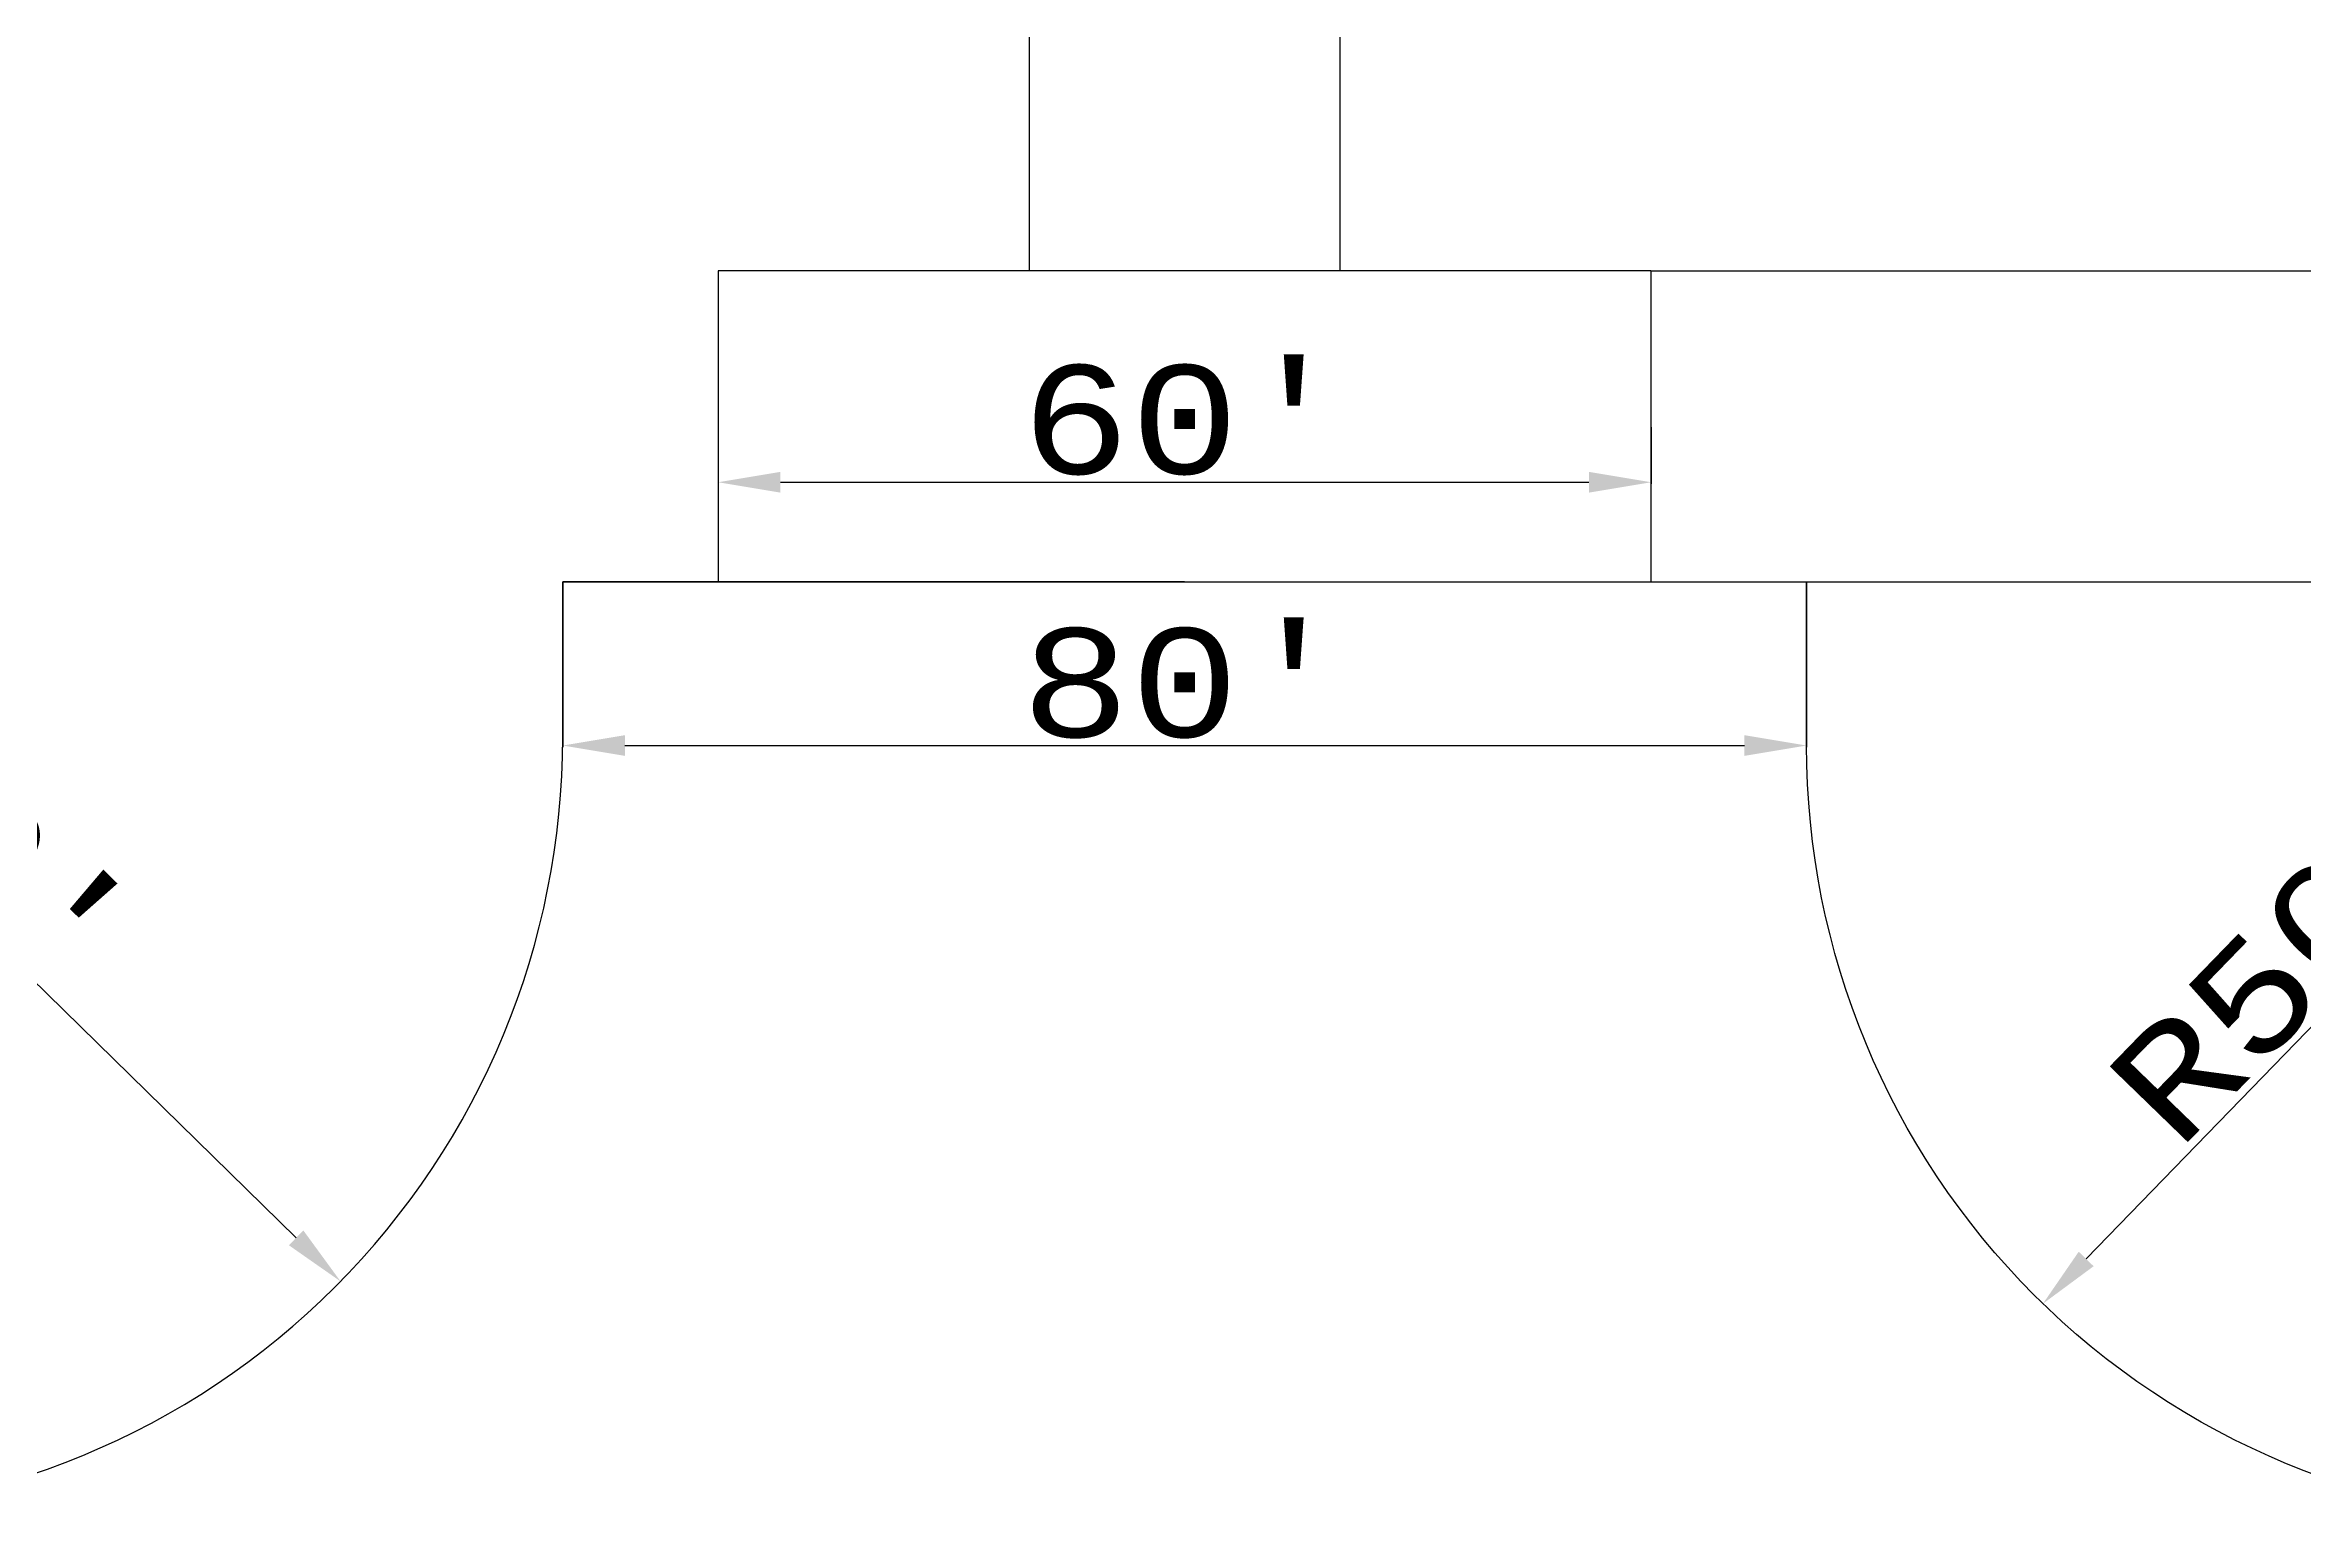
# Model space of a CAD drawing. Header units: millimetres. Extents: x 2647 to 7908, y -1264 to 3170.
# Drawn here: x 4390 to 6132, y 831 to 1971 of the extents above; entities that cross this region are included whole.
import ezdxf

# ---------------------------------------------------------------- set-up
doc = ezdxf.new("R2010")
doc.units = ezdxf.units.MM
doc.styles.get("Standard").update_dxf_attribs({"font": 'Courier New.ttf', "height": 84})
doc.dimstyles.new('Annotative', dxfattribs={"dimscale": 0, "dimtxt": 6, "dimasz": 48, "dimexe": 1.25, "dimexo": 0.625, "dimtad": 1, "dimdec": 1, "dimlunit": 4, "dimtxsty": 'Standard', "dimcen": 0.09, "dimadec": 0, "dimazin": 0, "dimtfac": 1, "dimtdec": 1, "dimtmove": 0, "dimatfit": 3, "dimfxl": 1, "dimarcsym": 1})

# ---------------------------------------------------------------- blocks, each defined once
blk = doc.blocks.new('*D7')
at = {"color": 0, "lineweight": -2, "transparency": 16777216}
for p, q in [((5629.7, 1797.3), (6648.2, 1797.3)), ((6647, 1605.3), (6647, 1749.3)), ((5629.7, 1557.3), (6648.2, 1557.3))]:
    blk.add_line(p, q, dxfattribs=at)
at = {"color": 0, "transparency": 16777216}
for points in [[(6639, 1749.3), (6655, 1749.3), (6647, 1797.3)], [(6639, 1605.3), (6655, 1605.3), (6647, 1557.3)]]:
    blk.add_solid(points, dxfattribs=at)
at = {"layer": 'Defpoints', "color": 0, "transparency": 16777216}
for p in [(5629.1, 1797.3), (6647, 1797.3), (5629.1, 1557.3)]:
    blk.add_point(p, dxfattribs=at)
at = {"color": 0, "transparency": 16777216, "insert": (6599.2, 1677.3), "char_height": 84, "attachment_point": 5, "rotation": 90}
blk.add_mtext("20'", dxfattribs=at)
blk = doc.blocks.new('*D9')
at = {"color": 0, "lineweight": -2, "transparency": 16777216}
for p, q in [((4909.1, 1676.6), (4909.1, 1632.9)), ((5629.1, 1676.6), (5629.1, 1632.9)), ((4957.1, 1634.1), (5581.1, 1634.1))]:
    blk.add_line(p, q, dxfattribs=at)
at = {"color": 0, "transparency": 16777216}
for points in [[(4957.1, 1642.1), (4957.1, 1626.1), (4909.1, 1634.1)], [(5581.1, 1642.1), (5581.1, 1626.1), (5629.1, 1634.1)]]:
    blk.add_solid(points, dxfattribs=at)
at = {"layer": 'Defpoints', "color": 0, "transparency": 16777216}
for p in [(4909.1, 1677.3), (5629.1, 1677.3), (5629.1, 1634.1)]:
    blk.add_point(p, dxfattribs=at)
at = {"color": 0, "transparency": 16777216, "insert": (5269.1, 1681.9), "char_height": 84, "attachment_point": 5}
blk.add_mtext("60'", dxfattribs=at)
blk = doc.blocks.new('*D17')
at = {"color": 0, "lineweight": -2, "transparency": 16777216}
blk.add_line((4168.8, 1457.2), (4583.3, 1050.9), dxfattribs=at)
at = {"color": 0, "transparency": 16777216}
blk.add_solid([(4588.9, 1056.6), (4577.7, 1045.2), (4617.6, 1017.3)], dxfattribs=at)
at = {"layer": 'Defpoints', "color": 0, "transparency": 16777216}
for p in [(4189.1, 1437.3), (4617.6, 1017.3)]:
    blk.add_point(p, dxfattribs=at)
at = {"color": 0, "transparency": 16777216, "insert": (4314.1, 1381.7), "char_height": 84, "attachment_point": 5, "rotation": 315.5758}
blk.add_mtext("R50'", dxfattribs=at)
blk = doc.blocks.new('*D31')
at = {"color": 0, "lineweight": -2, "transparency": 16777216}
blk.add_line((6266.4, 1345.7), (5964.9, 1034.6), dxfattribs=at)
at = {"color": 0, "transparency": 16777216}
blk.add_solid([(5959.1, 1040.2), (5970.6, 1029), (5931.5, 1000.1)], dxfattribs=at)
at = {"layer": 'Defpoints', "color": 0, "transparency": 16777216}
for p in [(6349.1, 1430.9), (5931.5, 1000.1)]:
    blk.add_point(p, dxfattribs=at)
at = {"color": 0, "transparency": 16777216, "insert": (6123.1, 1266.5), "char_height": 84, "attachment_point": 5, "rotation": 45.89}
blk.add_mtext("R50'", dxfattribs=at)
blk = doc.blocks.new('*D32')
at = {"color": 0, "lineweight": -2, "transparency": 16777216}
for p, q in [((4789.1, 1556.6), (4789.1, 1429.7)), ((5749.1, 1556.6), (5749.1, 1429.7)), ((4837.1, 1430.9), (5701.1, 1430.9))]:
    blk.add_line(p, q, dxfattribs=at)
at = {"color": 0, "transparency": 16777216}
for points in [[(4837.1, 1438.9), (4837.1, 1422.9), (4789.1, 1430.9)], [(5701.1, 1438.9), (5701.1, 1422.9), (5749.1, 1430.9)]]:
    blk.add_solid(points, dxfattribs=at)
at = {"layer": 'Defpoints', "color": 0, "transparency": 16777216}
for p in [(4789.1, 1557.3), (5749.1, 1557.3), (5749.1, 1430.9)]:
    blk.add_point(p, dxfattribs=at)
at = {"color": 0, "transparency": 16777216, "insert": (5269.1, 1478.8), "char_height": 84, "attachment_point": 5}
blk.add_mtext("80'", dxfattribs=at)

msp = doc.modelspace()

# ---------------------------------------------------------------- linework, layer by layer
for p, q in [((5149.08, 2304.01), (5149.08, 1797.27)), ((5389.08, 1797.27), (5389.08, 2302.85)), ((5629.08, 1797.27), (4909.08, 1797.27)), ((4909.08, 1797.27), (4909.08, 1557.27)), ((5629.08, 1557.27), (5629.08, 1797.27)), ((5269.08, 1557.27), (4789.08, 1557.27)), ((4789.08, 1557.27), (5749.08, 1557.27)), ((4789.08, 1557.27), (5269.08, 1557.27)), ((5269.08, 1557.27), (4909.08, 1557.27)), ((5269.08, 1557.27), (5629.08, 1557.27))]:
    msp.add_line(p, q)
for points in [[(4189.08, 837.27, 0.4142136), (4789.08, 1437.27), (4789.08, 1557.27)], [(7071.08, 950.93, -0.4142136), (6951.08, 830.93), (6349.08, 830.93, -0.4142136), (5749.08, 1430.93), (5749.08, 1557.27)]]:
    msp.add_lwpolyline(points, format="xyb")

# ---------------------------------------------------------------- dimensions: what is measured, and where the dimension line sits
dim = msp.add_linear_dim(base=(6646.99, 1797.27), p1=(5629.08, 1557.27), p2=(5629.08, 1797.27), angle=90, dimstyle='Annotative')
dim.commit()
dim.dimension.update_dxf_attribs({"geometry": '*D7', "text_midpoint": (6599.16, 1677.27)})
for base, p1, p2, picture, middle in [((5629.08, 1634.12), (4909.08, 1677.27), (5629.08, 1677.27), '*D9', (5269.08, 1681.95)), ((5749.08, 1430.93), (4789.08, 1557.27), (5749.08, 1557.27), '*D32', (5269.08, 1478.77))]:
    dim = msp.add_linear_dim(base=base, p1=p1, p2=p2, dimstyle='Annotative')
    dim.commit()
    dim.dimension.update_dxf_attribs({"geometry": picture, "text_midpoint": middle})
for center, mpoint, picture, middle in [((4189.08, 1437.27), (4617.59, 1017.3), '*D17', (4280.62, 1347.56)), ((6349.08, 1430.93), (5931.46, 1000.13), '*D31', (6157.42, 1233.22))]:
    dim = msp.add_radius_dim(center=center, mpoint=mpoint, dimstyle='Annotative')
    dim.commit()
    dim.dimension.update_dxf_attribs({"geometry": picture, "text_midpoint": middle, "dimtype": 164})

doc.saveas('drawing.dxf')
